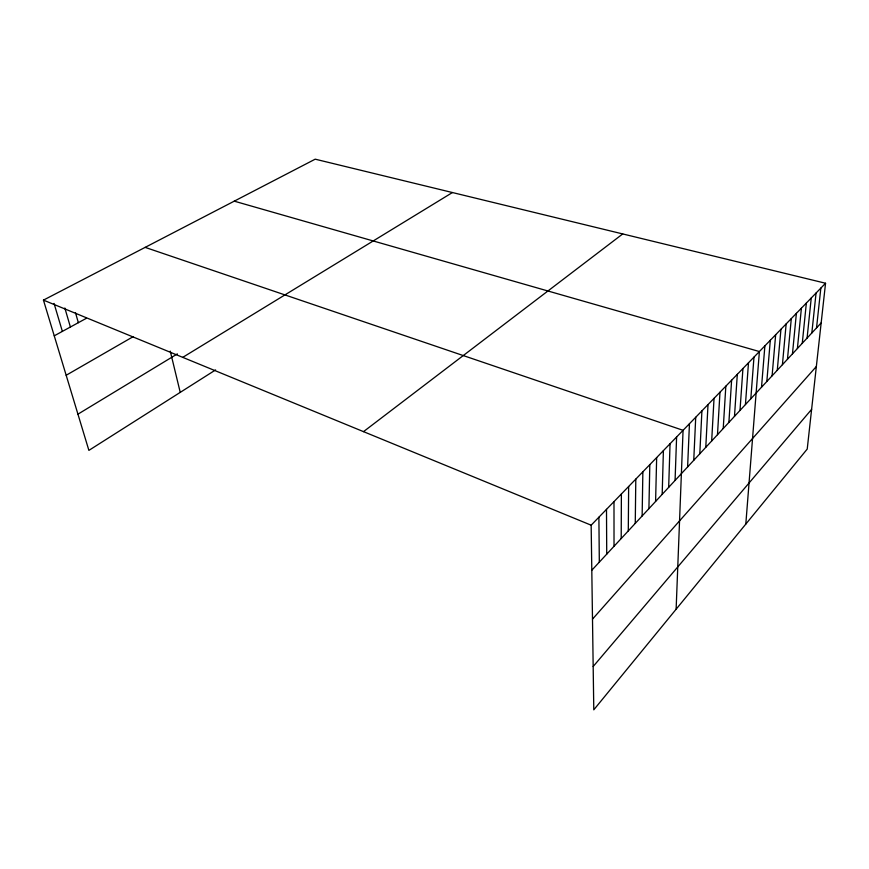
<?xml version="1.0" encoding="UTF-8"?>
<svg xmlns="http://www.w3.org/2000/svg" width="869" height="869" viewBox="0 0 869 869"><rect width="100%" height="100%" fill="white"/><g stroke="black" fill="none" stroke-linecap="round" stroke-linejoin="round"><path stroke-width="1.3" d="M621.205 538.53L621.378 494.005M628.287 530.894L628.645 486.499M635.261 523.377L635.804 479.101M642.137 515.958L642.864 471.824M648.915 508.647L649.806 464.654M655.595 501.446L656.66 457.583M662.178 494.342L663.405 450.62M668.674 487.346L670.053 443.755M675.072 480.438L676.603 436.988M676.125 609.212L683.067 430.318L145.156 247.372M687.618 466.925L689.443 423.746M693.755 460.298L695.721 417.261M699.806 453.77L701.913 410.874M705.78 447.329L708.018 404.574M711.678 440.974L714.036 398.35M717.49 434.696L719.977 392.223M723.225 428.515L725.832 386.173M728.895 422.41L731.611 380.209M734.479 416.381L737.314 374.322M739.997 410.429L742.941 368.51M745.439 404.563L748.491 362.786M750.816 398.762L753.977 357.126M745.808 524.083L759.387 351.543L234.261 201.163M761.516 387.226L764.883 345.873M766.838 381.48L770.303 340.268M772.096 375.81L775.659 334.75M777.288 370.216L780.938 329.297M782.415 364.687L786.152 323.909M787.466 359.234L791.301 318.597M792.463 353.846L796.384 313.351M797.394 348.523L801.403 308.169M802.272 343.277L806.356 303.064M807.084 338.084L811.244 298.013M811.831 332.957L816.067 293.027M816.534 327.895L820.836 288.106M825.55 283.24L807.225 449.056L593.788 709.821L591.159 525.191L825.55 283.24L315.197 159.179L43.45 300.12L88.888 450.381L215.588 369.922M593.169 666.501L811.613 409.353M592.495 619.13L816.349 366.501M591.8 570.249L821.172 322.899M363.503 431.643L622.725 233.935M182.74 357.365L452.434 192.538M77.938 414.176L177.352 353.9M66.174 375.267L133.261 336.618M54.247 335.825L86.216 318.391M43.45 300.12L591.159 525.191M54.052 303.422L62.372 331.404M64.838 308.006L70.4 327.016M75.44 312.568L78.351 322.681M170.259 351.13L180.231 392.375M598.893 517.218L599.317 562.134M606.497 509.353L606.725 554.15M613.992 501.619L614.025 546.286"/></g></svg>
